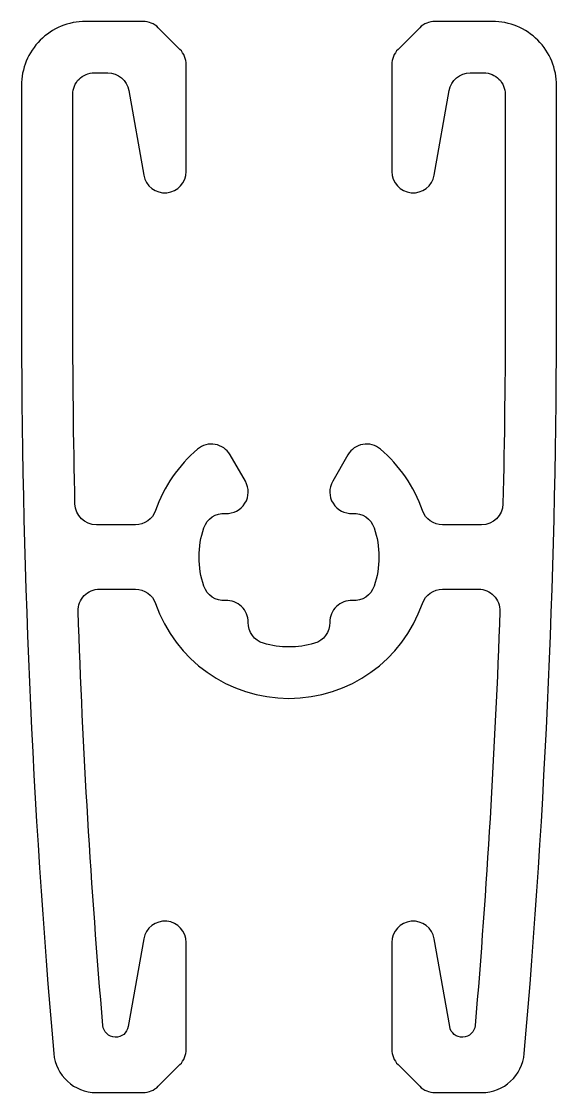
# Model space of a CAD drawing. Extents: x 949.5 to 962, y -3.1 to 21.9.
import ezdxf

# ---------------------------------------------------------------- set-up
doc = ezdxf.new("R2010")
doc.units = 0
doc.header["$LTSCALE"] = 15
doc.layers.get('0').update_dxf_attribs({"linetype": 'CONTINUOUS'})

msp = doc.modelspace()

# ---------------------------------------------------------------- linework, layer by layer
at = {"flags": 128}
msp.add_lwpolyline([(960.095, -1.511, -0.878389), (959.5, -1.538), (959.139, 0.509, 0.916331), (958.147, 0.423), (958.147, -2.07, 0.198912), (958.293, -2.424), (958.8, -2.931, 0.198912), (959.154, -3.077), (960.247, -3.077, 0.388999), (961.243, -2.164, 0.021715), (961.997, 15.183), (961.997, 20.423, 0.414214), (960.497, 21.923), (959.154, 21.923, 0.198912), (958.8, 21.776), (958.293, 21.269, 0.198912), (958.147, 20.915), (958.147, 18.423, 0.916331), (959.139, 18.336), (959.487, 20.309, -0.36397), (959.98, 20.723), (960.297, 20.723, -0.414214), (960.797, 20.223), (960.797, 15.183, -0.005687), (960.745, 10.661, -0.407566), (960.245, 10.173), (959.335, 10.173, -0.319117), (958.863, 10.508, 0.133911), (957.881, 11.94, 0.467831), (957.124, 11.808), (956.767, 11.189, 0.597858), (957.23, 10.44, -0.337489), (957.734, 10.103, -0.166426), (957.734, 8.742, -0.337489), (957.23, 8.405, 0.437595), (956.7, 7.897, -0.337489), (956.341, 7.408, -0.144513), (955.152, 7.408, -0.337489), (954.794, 7.897, 0.437595), (954.263, 8.405, -0.337489), (953.76, 8.742, -0.166426), (953.76, 10.103, -0.337489), (954.263, 10.44, 0.597858), (954.727, 11.189), (954.369, 11.808, 0.467831), (953.613, 11.94, 0.133911), (952.63, 10.508, -0.319117), (952.158, 10.173), (951.248, 10.173, -0.407566), (950.748, 10.661, -0.005687), (950.697, 15.183), (950.697, 20.223, -0.414214), (951.197, 20.723), (951.514, 20.723, -0.36397), (952.006, 20.309), (952.354, 18.336, 0.916331), (953.347, 18.423), (953.347, 20.915, 0.198912), (953.2, 21.269), (952.693, 21.776, 0.198912), (952.34, 21.923), (950.997, 21.923, 0.414214), (949.497, 20.423), (949.497, 15.183, 0.021832), (950.251, -2.164, 0.388999), (951.247, -3.077), (952.34, -3.077, 0.198912), (952.693, -2.931), (953.2, -2.424, 0.198912), (953.347, -2.07), (953.347, 0.423, 0.916331), (952.354, 0.509), (951.993, -1.538, -0.878389), (951.399, -1.511, -0.012818), (950.821, 8.155, -0.424609), (951.321, 8.673), (952.158, 8.673, -0.319117), (952.63, 8.337, 0.710599), (958.863, 8.337, -0.319117), (959.335, 8.673), (960.173, 8.673, -0.424609), (960.672, 8.155, -0.012214)], format="xyb", close=True, dxfattribs=at)

doc.saveas('drawing.dxf')
